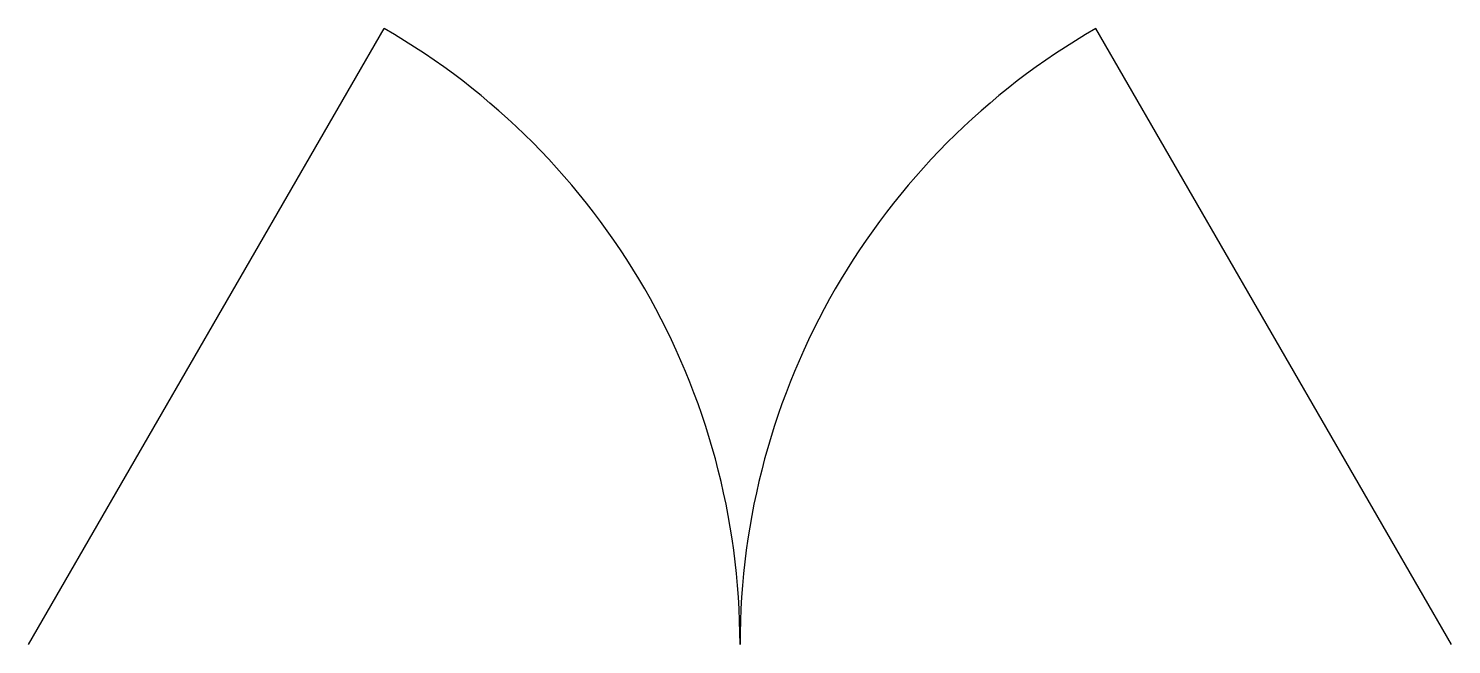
# Model space of a CAD drawing. Extents: x -0.5 to 0.5, y 0 to 0.43.
import ezdxf

# ---------------------------------------------------------------- set-up
doc = ezdxf.new("R2010")
doc.units = 0
doc.header["$MEASUREMENT"] = 0
doc.layers.get('0').update_dxf_attribs({"linetype": 'CONTINUOUS'})

msp = doc.modelspace()

# ---------------------------------------------------------------- linework, layer by layer
for p, q in [((-0.5, 0), (-0.25, 0.433)), ((0.5, 0), (0.25, 0.433))]:
    msp.add_line(p, q)
for centre, start, end in [((-0.5, 0), 0, 60), ((0.5, 0), 120, 180)]:
    msp.add_arc(centre, 0.5, start, end)

doc.saveas('drawing.dxf')
